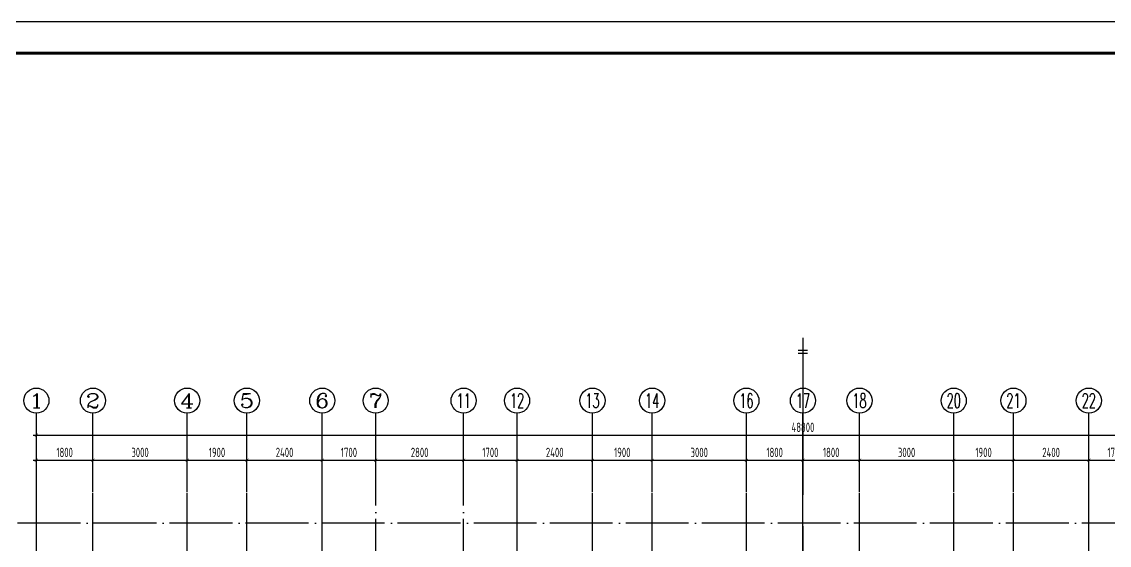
# Model space of a CAD drawing. Extents: x 826826 to 1642106, y -156213 to 399140.
# Drawn here: x 1401085 to 1435700, y 131547 to 148219 of the extents above; entities that cross this region are included whole.
import ezdxf
from ezdxf.enums import TextEntityAlignment as Align

# ---------------------------------------------------------------- set-up
doc = ezdxf.new("R2010")
doc.units = 0
doc.header["$LTSCALE"] = 1000
doc.linetypes.add('CENTER', pattern=[8, 5, -1, 1, -1])
doc.linetypes.add('DOTE', pattern=[2.42, 2, -0.2, 0.02, -0.2])
doc.layers.get('0').update_dxf_attribs({"linetype": 'CONTINUOUS'})
doc.layers.get('DEFPOINTS').update_dxf_attribs({"linetype": 'CONTINUOUS'})
for name, color, linetype in [('-TK', 7, 'CONTINUOUS'), ('A-AXIS', 1, 'CONTINUOUS'), ('A-DOTE', 10, 'DOTE'), ('AXIS_TEXT', 4, 'CONTINUOUS'), ('S-Y一般标注', 3, 'CONTINUOUS'), ('THIN', 7, 'CONTINUOUS'), ('水平筋标注', 7, 'CONTINUOUS')]:
    doc.layers.add(name, color=color, linetype=linetype)
doc.styles.add('_TCH_AXIS', font='COMPLEX', dxfattribs={"bigfont": 'GBCBIG'})
doc.styles.add('COMPLEX', font='COMPLEX')
doc.styles.add('TSSD_DIMENSION', font='Tssdeng.shx', dxfattribs={"width": 0.7, "bigfont": 'tssdchn.shx'})
doc.dimstyles.new('TSSD_100_100$0', dxfattribs={"dimtxt": 300, "dimasz": 80, "dimexe": 100, "dimexo": 250, "dimgap": 100, "dimtad": 1, "dimdec": 0, "dimzin": 0, "dimdsep": 46, "dimtxsty": 'TSSD_DIMENSION', "dimblk": 'ARCHTICK', "dimcen": 0, "dimdle": 100, "dimclrd": 3, "dimclre": 3, "dimclrt": 7, "dimadec": 0, "dimazin": 0, "dimtfac": 1, "dimtdec": 0, "dimtix": 1, "dimtmove": 2, "dimatfit": 3, "dimldrblk": 'ARCHTICK', "dimfxl": 0, "dimtolj": 1, "dimtzin": 0, "dimarcsym": 0})

# ---------------------------------------------------------------- blocks, each defined once
blk = doc.blocks.new('_ArchTick')
at = {"color": 0, "linetype": 'ByBlock', "const_width": 0.15}
blk.add_lwpolyline([(-0.5, -0.5), (0.5, 0.5)], dxfattribs=at)
blk = doc.blocks.new('*D865')
at = {"layer": 'DEFPOINTS', "color": 0}
for p in [(39500, 20800), (37800, 19800), (39500, 19800)]:
    blk.add_point(p, dxfattribs=at)
at = {"layer": 'S-Y一般标注', "color": 0, "lineweight": -2}
for p, q in [((37700, 20800), (39600, 20800)), ((37800, 20050), (37800, 20900)), ((39500, 20050), (39500, 20900))]:
    blk.add_line(p, q, dxfattribs=at)
at = {"layer": 'S-Y一般标注', "color": 0, "lineweight": -2, "xscale": 100, "yscale": 100, "zscale": 100, "rotation": 180}
blk.add_blockref('_ArchTick', (37800, 20800), dxfattribs=at)
at = {"layer": 'S-Y一般标注', "color": 0, "lineweight": -2, "xscale": 100, "yscale": 100, "zscale": 100}
blk.add_blockref('_ArchTick', (39500, 20800), dxfattribs=at)
at = {"layer": 'S-Y一般标注', "color": 7, "insert": (38650, 21050), "char_height": 300, "attachment_point": 5, "style": 'TSSD_DIMENSION'}
blk.add_mtext('\\A1;1700', dxfattribs=at)
blk = doc.blocks.new('*D866')
at = {"layer": 'DEFPOINTS', "color": 0}
for p in [(37800, 20800), (35400, 19800), (37800, 19800)]:
    blk.add_point(p, dxfattribs=at)
at = {"layer": 'S-Y一般标注', "color": 0, "lineweight": -2}
for p, q in [((35300, 20800), (37900, 20800)), ((35400, 20050), (35400, 20900)), ((37800, 20050), (37800, 20900))]:
    blk.add_line(p, q, dxfattribs=at)
at = {"layer": 'S-Y一般标注', "color": 0, "lineweight": -2, "xscale": 100, "yscale": 100, "zscale": 100, "rotation": 180}
blk.add_blockref('_ArchTick', (35400, 20800), dxfattribs=at)
at = {"layer": 'S-Y一般标注', "color": 0, "lineweight": -2, "xscale": 100, "yscale": 100, "zscale": 100}
blk.add_blockref('_ArchTick', (37800, 20800), dxfattribs=at)
at = {"layer": 'S-Y一般标注', "color": 7, "insert": (36600, 21050), "char_height": 300, "attachment_point": 5, "style": 'TSSD_DIMENSION'}
blk.add_mtext('\\A1;2400', dxfattribs=at)
blk = doc.blocks.new('*D867')
at = {"layer": 'DEFPOINTS', "color": 0}
for p in [(35400, 20800), (33500, 19800), (35400, 19800)]:
    blk.add_point(p, dxfattribs=at)
at = {"layer": 'S-Y一般标注', "color": 0, "lineweight": -2}
for p, q in [((33400, 20800), (35500, 20800)), ((33500, 20050), (33500, 20900)), ((35400, 20050), (35400, 20900))]:
    blk.add_line(p, q, dxfattribs=at)
at = {"layer": 'S-Y一般标注', "color": 0, "lineweight": -2, "xscale": 100, "yscale": 100, "zscale": 100, "rotation": 180}
blk.add_blockref('_ArchTick', (33500, 20800), dxfattribs=at)
at = {"layer": 'S-Y一般标注', "color": 0, "lineweight": -2, "xscale": 100, "yscale": 100, "zscale": 100}
blk.add_blockref('_ArchTick', (35400, 20800), dxfattribs=at)
at = {"layer": 'S-Y一般标注', "color": 7, "insert": (34450, 21050), "char_height": 300, "attachment_point": 5, "style": 'TSSD_DIMENSION'}
blk.add_mtext('\\A1;1900', dxfattribs=at)
blk = doc.blocks.new('*D868')
at = {"layer": 'DEFPOINTS', "color": 0}
for p in [(33500, 20800), (30500, 19800), (33500, 19800)]:
    blk.add_point(p, dxfattribs=at)
at = {"layer": 'S-Y一般标注', "color": 0, "lineweight": -2}
for p, q in [((30400, 20800), (33600, 20800)), ((30500, 20050), (30500, 20900)), ((33500, 20050), (33500, 20900))]:
    blk.add_line(p, q, dxfattribs=at)
at = {"layer": 'S-Y一般标注', "color": 0, "lineweight": -2, "xscale": 100, "yscale": 100, "zscale": 100, "rotation": 180}
blk.add_blockref('_ArchTick', (30500, 20800), dxfattribs=at)
at = {"layer": 'S-Y一般标注', "color": 0, "lineweight": -2, "xscale": 100, "yscale": 100, "zscale": 100}
blk.add_blockref('_ArchTick', (33500, 20800), dxfattribs=at)
at = {"layer": 'S-Y一般标注', "color": 7, "insert": (32000, 21050), "char_height": 300, "attachment_point": 5, "style": 'TSSD_DIMENSION'}
blk.add_mtext('\\A1;3000', dxfattribs=at)
blk = doc.blocks.new('*D869')
at = {"layer": 'DEFPOINTS', "color": 0}
for p in [(30500, 20800), (28700, 19800), (30500, 19800)]:
    blk.add_point(p, dxfattribs=at)
at = {"layer": 'S-Y一般标注', "color": 0, "lineweight": -2}
for p, q in [((28600, 20800), (30600, 20800)), ((28700, 20050), (28700, 20900)), ((30500, 20050), (30500, 20900))]:
    blk.add_line(p, q, dxfattribs=at)
at = {"layer": 'S-Y一般标注', "color": 0, "lineweight": -2, "xscale": 100, "yscale": 100, "zscale": 100, "rotation": 180}
blk.add_blockref('_ArchTick', (28700, 20800), dxfattribs=at)
at = {"layer": 'S-Y一般标注', "color": 0, "lineweight": -2, "xscale": 100, "yscale": 100, "zscale": 100}
blk.add_blockref('_ArchTick', (30500, 20800), dxfattribs=at)
at = {"layer": 'S-Y一般标注', "color": 7, "insert": (29600, 21050), "char_height": 300, "attachment_point": 5, "style": 'TSSD_DIMENSION'}
blk.add_mtext('\\A1;1800', dxfattribs=at)
blk = doc.blocks.new('*D900')
at = {"layer": 'DEFPOINTS', "color": 0}
for p in [(6100, 20800), (4300, 19800), (6100, 19800)]:
    blk.add_point(p, dxfattribs=at)
at = {"layer": 'S-Y一般标注', "color": 0, "lineweight": -2}
for p, q in [((4200, 20800), (6200, 20800)), ((4300, 20050), (4300, 20900)), ((6100, 20050), (6100, 20900))]:
    blk.add_line(p, q, dxfattribs=at)
at = {"layer": 'S-Y一般标注', "color": 0, "lineweight": -2, "xscale": 100, "yscale": 100, "zscale": 100, "rotation": 180}
blk.add_blockref('_ArchTick', (4300, 20800), dxfattribs=at)
at = {"layer": 'S-Y一般标注', "color": 0, "lineweight": -2, "xscale": 100, "yscale": 100, "zscale": 100}
blk.add_blockref('_ArchTick', (6100, 20800), dxfattribs=at)
at = {"layer": 'S-Y一般标注', "color": 7, "insert": (5200, 21050), "char_height": 300, "attachment_point": 5, "style": 'TSSD_DIMENSION'}
blk.add_mtext('\\A1;1800', dxfattribs=at)
blk = doc.blocks.new('*D901')
at = {"layer": 'DEFPOINTS', "color": 0}
for p in [(9100, 20800), (6100, 19800), (9100, 19800)]:
    blk.add_point(p, dxfattribs=at)
at = {"layer": 'S-Y一般标注', "color": 0, "lineweight": -2}
for p, q in [((6000, 20800), (9200, 20800)), ((6100, 20050), (6100, 20900)), ((9100, 20050), (9100, 20900))]:
    blk.add_line(p, q, dxfattribs=at)
at = {"layer": 'S-Y一般标注', "color": 0, "lineweight": -2, "xscale": 100, "yscale": 100, "zscale": 100, "rotation": 180}
blk.add_blockref('_ArchTick', (6100, 20800), dxfattribs=at)
at = {"layer": 'S-Y一般标注', "color": 0, "lineweight": -2, "xscale": 100, "yscale": 100, "zscale": 100}
blk.add_blockref('_ArchTick', (9100, 20800), dxfattribs=at)
at = {"layer": 'S-Y一般标注', "color": 7, "insert": (7600, 21050), "char_height": 300, "attachment_point": 5, "style": 'TSSD_DIMENSION'}
blk.add_mtext('\\A1;3000', dxfattribs=at)
blk = doc.blocks.new('*D902')
at = {"layer": 'DEFPOINTS', "color": 0}
for p in [(11000, 20800), (9100, 19800), (11000, 19800)]:
    blk.add_point(p, dxfattribs=at)
at = {"layer": 'S-Y一般标注', "color": 0, "lineweight": -2}
for p, q in [((9000, 20800), (11100, 20800)), ((9100, 20050), (9100, 20900)), ((11000, 20050), (11000, 20900))]:
    blk.add_line(p, q, dxfattribs=at)
at = {"layer": 'S-Y一般标注', "color": 0, "lineweight": -2, "xscale": 100, "yscale": 100, "zscale": 100, "rotation": 180}
blk.add_blockref('_ArchTick', (9100, 20800), dxfattribs=at)
at = {"layer": 'S-Y一般标注', "color": 0, "lineweight": -2, "xscale": 100, "yscale": 100, "zscale": 100}
blk.add_blockref('_ArchTick', (11000, 20800), dxfattribs=at)
at = {"layer": 'S-Y一般标注', "color": 7, "insert": (10050, 21050), "char_height": 300, "attachment_point": 5, "style": 'TSSD_DIMENSION'}
blk.add_mtext('\\A1;1900', dxfattribs=at)
blk = doc.blocks.new('*D903')
at = {"layer": 'DEFPOINTS', "color": 0}
for p in [(13400, 20800), (11000, 19800), (13400, 19800)]:
    blk.add_point(p, dxfattribs=at)
at = {"layer": 'S-Y一般标注', "color": 0, "lineweight": -2}
for p, q in [((10900, 20800), (13500, 20800)), ((11000, 20050), (11000, 20900)), ((13400, 20050), (13400, 20900))]:
    blk.add_line(p, q, dxfattribs=at)
at = {"layer": 'S-Y一般标注', "color": 0, "lineweight": -2, "xscale": 100, "yscale": 100, "zscale": 100, "rotation": 180}
blk.add_blockref('_ArchTick', (11000, 20800), dxfattribs=at)
at = {"layer": 'S-Y一般标注', "color": 0, "lineweight": -2, "xscale": 100, "yscale": 100, "zscale": 100}
blk.add_blockref('_ArchTick', (13400, 20800), dxfattribs=at)
at = {"layer": 'S-Y一般标注', "color": 7, "insert": (12200, 21050), "char_height": 300, "attachment_point": 5, "style": 'TSSD_DIMENSION'}
blk.add_mtext('\\A1;2400', dxfattribs=at)
blk = doc.blocks.new('*D904')
at = {"layer": 'DEFPOINTS', "color": 0}
for p in [(15100, 20800), (13400, 19800), (15100, 19800)]:
    blk.add_point(p, dxfattribs=at)
at = {"layer": 'S-Y一般标注', "color": 0, "lineweight": -2}
for p, q in [((13300, 20800), (15200, 20800)), ((13400, 20050), (13400, 20900)), ((15100, 20050), (15100, 20900))]:
    blk.add_line(p, q, dxfattribs=at)
at = {"layer": 'S-Y一般标注', "color": 0, "lineweight": -2, "xscale": 100, "yscale": 100, "zscale": 100, "rotation": 180}
blk.add_blockref('_ArchTick', (13400, 20800), dxfattribs=at)
at = {"layer": 'S-Y一般标注', "color": 0, "lineweight": -2, "xscale": 100, "yscale": 100, "zscale": 100}
blk.add_blockref('_ArchTick', (15100, 20800), dxfattribs=at)
at = {"layer": 'S-Y一般标注', "color": 7, "insert": (14250, 21050), "char_height": 300, "attachment_point": 5, "style": 'TSSD_DIMENSION'}
blk.add_mtext('\\A1;1700', dxfattribs=at)
blk = doc.blocks.new('*D905')
at = {"layer": 'DEFPOINTS', "color": 0}
for p in [(17900, 20800), (15100, 19800), (17900, 19800)]:
    blk.add_point(p, dxfattribs=at)
at = {"layer": 'S-Y一般标注', "color": 0, "lineweight": -2}
for p, q in [((15000, 20800), (18000, 20800)), ((15100, 20050), (15100, 20900)), ((17900, 20050), (17900, 20900))]:
    blk.add_line(p, q, dxfattribs=at)
at = {"layer": 'S-Y一般标注', "color": 0, "lineweight": -2, "xscale": 100, "yscale": 100, "zscale": 100, "rotation": 180}
blk.add_blockref('_ArchTick', (15100, 20800), dxfattribs=at)
at = {"layer": 'S-Y一般标注', "color": 0, "lineweight": -2, "xscale": 100, "yscale": 100, "zscale": 100}
blk.add_blockref('_ArchTick', (17900, 20800), dxfattribs=at)
at = {"layer": 'S-Y一般标注', "color": 7, "insert": (16500, 21050), "char_height": 300, "attachment_point": 5, "style": 'TSSD_DIMENSION'}
blk.add_mtext('\\A1;2800', dxfattribs=at)
blk = doc.blocks.new('*D906')
at = {"layer": 'DEFPOINTS', "color": 0}
for p in [(19600, 20800), (17900, 19800), (19600, 19800)]:
    blk.add_point(p, dxfattribs=at)
at = {"layer": 'S-Y一般标注', "color": 0, "lineweight": -2}
for p, q in [((17800, 20800), (19700, 20800)), ((17900, 20050), (17900, 20900)), ((19600, 20050), (19600, 20900))]:
    blk.add_line(p, q, dxfattribs=at)
at = {"layer": 'S-Y一般标注', "color": 0, "lineweight": -2, "xscale": 100, "yscale": 100, "zscale": 100, "rotation": 180}
blk.add_blockref('_ArchTick', (17900, 20800), dxfattribs=at)
at = {"layer": 'S-Y一般标注', "color": 0, "lineweight": -2, "xscale": 100, "yscale": 100, "zscale": 100}
blk.add_blockref('_ArchTick', (19600, 20800), dxfattribs=at)
at = {"layer": 'S-Y一般标注', "color": 7, "insert": (18750, 21050), "char_height": 300, "attachment_point": 5, "style": 'TSSD_DIMENSION'}
blk.add_mtext('\\A1;1700', dxfattribs=at)
blk = doc.blocks.new('*D907')
at = {"layer": 'DEFPOINTS', "color": 0}
for p in [(22000, 20800), (19600, 19800), (22000, 19800)]:
    blk.add_point(p, dxfattribs=at)
at = {"layer": 'S-Y一般标注', "color": 0, "lineweight": -2}
for p, q in [((19500, 20800), (22100, 20800)), ((19600, 20050), (19600, 20900)), ((22000, 20050), (22000, 20900))]:
    blk.add_line(p, q, dxfattribs=at)
at = {"layer": 'S-Y一般标注', "color": 0, "lineweight": -2, "xscale": 100, "yscale": 100, "zscale": 100, "rotation": 180}
blk.add_blockref('_ArchTick', (19600, 20800), dxfattribs=at)
at = {"layer": 'S-Y一般标注', "color": 0, "lineweight": -2, "xscale": 100, "yscale": 100, "zscale": 100}
blk.add_blockref('_ArchTick', (22000, 20800), dxfattribs=at)
at = {"layer": 'S-Y一般标注', "color": 7, "insert": (20800, 21050), "char_height": 300, "attachment_point": 5, "style": 'TSSD_DIMENSION'}
blk.add_mtext('\\A1;2400', dxfattribs=at)
blk = doc.blocks.new('*D908')
at = {"layer": 'DEFPOINTS', "color": 0}
for p in [(23900, 20800), (22000, 19800), (23900, 19800)]:
    blk.add_point(p, dxfattribs=at)
at = {"layer": 'S-Y一般标注', "color": 0, "lineweight": -2}
for p, q in [((21900, 20800), (24000, 20800)), ((22000, 20050), (22000, 20900)), ((23900, 20050), (23900, 20900))]:
    blk.add_line(p, q, dxfattribs=at)
at = {"layer": 'S-Y一般标注', "color": 0, "lineweight": -2, "xscale": 100, "yscale": 100, "zscale": 100, "rotation": 180}
blk.add_blockref('_ArchTick', (22000, 20800), dxfattribs=at)
at = {"layer": 'S-Y一般标注', "color": 0, "lineweight": -2, "xscale": 100, "yscale": 100, "zscale": 100}
blk.add_blockref('_ArchTick', (23900, 20800), dxfattribs=at)
at = {"layer": 'S-Y一般标注', "color": 7, "insert": (22950, 21050), "char_height": 300, "attachment_point": 5, "style": 'TSSD_DIMENSION'}
blk.add_mtext('\\A1;1900', dxfattribs=at)
blk = doc.blocks.new('*D909')
at = {"layer": 'DEFPOINTS', "color": 0}
for p in [(26900, 20800), (23900, 19800), (26900, 19800)]:
    blk.add_point(p, dxfattribs=at)
at = {"layer": 'S-Y一般标注', "color": 0, "lineweight": -2}
for p, q in [((23800, 20800), (27000, 20800)), ((23900, 20050), (23900, 20900)), ((26900, 20050), (26900, 20900))]:
    blk.add_line(p, q, dxfattribs=at)
at = {"layer": 'S-Y一般标注', "color": 0, "lineweight": -2, "xscale": 100, "yscale": 100, "zscale": 100, "rotation": 180}
blk.add_blockref('_ArchTick', (23900, 20800), dxfattribs=at)
at = {"layer": 'S-Y一般标注', "color": 0, "lineweight": -2, "xscale": 100, "yscale": 100, "zscale": 100}
blk.add_blockref('_ArchTick', (26900, 20800), dxfattribs=at)
at = {"layer": 'S-Y一般标注', "color": 7, "insert": (25400, 21050), "char_height": 300, "attachment_point": 5, "style": 'TSSD_DIMENSION'}
blk.add_mtext('\\A1;3000', dxfattribs=at)
blk = doc.blocks.new('*D910')
at = {"layer": 'DEFPOINTS', "color": 0}
for p in [(28700, 20800), (26900, 19800), (28700, 19800)]:
    blk.add_point(p, dxfattribs=at)
at = {"layer": 'S-Y一般标注', "color": 0, "lineweight": -2}
for p, q in [((26800, 20800), (28800, 20800)), ((26900, 20050), (26900, 20900)), ((28700, 20050), (28700, 20900))]:
    blk.add_line(p, q, dxfattribs=at)
at = {"layer": 'S-Y一般标注', "color": 0, "lineweight": -2, "xscale": 100, "yscale": 100, "zscale": 100, "rotation": 180}
blk.add_blockref('_ArchTick', (26900, 20800), dxfattribs=at)
at = {"layer": 'S-Y一般标注', "color": 0, "lineweight": -2, "xscale": 100, "yscale": 100, "zscale": 100}
blk.add_blockref('_ArchTick', (28700, 20800), dxfattribs=at)
at = {"layer": 'S-Y一般标注', "color": 7, "insert": (27800, 21050), "char_height": 300, "attachment_point": 5, "style": 'TSSD_DIMENSION'}
blk.add_mtext('\\A1;1800', dxfattribs=at)
blk = doc.blocks.new('*D911')
at = {"layer": 'DEFPOINTS', "color": 0}
for p in [(53100, 21600), (4300, 19800), (53100, 19800)]:
    blk.add_point(p, dxfattribs=at)
at = {"layer": 'S-Y一般标注', "color": 0, "lineweight": -2}
for p, q in [((4200, 21600), (53200, 21600)), ((4300, 20050), (4300, 21700)), ((53100, 20050), (53100, 21700))]:
    blk.add_line(p, q, dxfattribs=at)
at = {"layer": 'S-Y一般标注', "color": 0, "lineweight": -2, "xscale": 100, "yscale": 100, "zscale": 100, "rotation": 180}
blk.add_blockref('_ArchTick', (4300, 21600), dxfattribs=at)
at = {"layer": 'S-Y一般标注', "color": 0, "lineweight": -2, "xscale": 100, "yscale": 100, "zscale": 100}
blk.add_blockref('_ArchTick', (53100, 21600), dxfattribs=at)
at = {"layer": 'S-Y一般标注', "color": 7, "insert": (28700, 21850), "char_height": 300, "attachment_point": 5, "style": 'TSSD_DIMENSION'}
blk.add_mtext('\\A1;48800', dxfattribs=at)
blk = doc.blocks.new('_AXISO')
blk.add_circle((0, 0), 0.5)
at = {"layer": 'AXIS_TEXT', "style": 'COMPLEX', "width": 1.041667}
blk.add_attdef('A', text='', height=0.56, dxfattribs=at).set_placement((-0.25, -0.28), (0.25, -0.28), align=Align.FIT)
blk = doc.blocks.new('20210809.10301159')
at = {"layer": 'THIN', "linetype": 'CENTER'}
blk.add_line((150, 26037), (150, 0), dxfattribs=at)
at = {"layer": 'THIN'}
for p, q in [((300, 25634), (0, 25634)), ((300, 25534), (0, 25534)), ((300, 300), (0, 300)), ((300, 200), (0, 200))]:
    blk.add_line(p, q, dxfattribs=at)
blk = doc.blocks.new('A1')
blk.add_lwpolyline([(0, 59400), (0, 0), (84100, 0), (84100, 59400)], close=True)
at = {"const_width": 100}
blk.add_lwpolyline([(2500, 58400), (2500, 1000), (83100, 1000), (83100, 58400)], close=True, dxfattribs=at)
blk = doc.blocks.new('20210801.08533475')
at = {"layer": 'A-AXIS'}
for p, q in [((4300, 19800), (4300, 22300)), ((6100, 19800), (6100, 22300)), ((9100, 19800), (9100, 22300)), ((11000, 19800), (11000, 22300)), ((13400, 19800), (13400, 22300)), ((15100, 19800), (15100, 22300)), ((17900, 19800), (17900, 22300)), ((19600, 19800), (19600, 22300)), ((22000, 19800), (22000, 22300)), ((23900, 19800), (23900, 22300)), ((26900, 19800), (26900, 22300)), ((28700, 19800), (28700, 22300)), ((30500, 19800), (30500, 22300)), ((33500, 19800), (33500, 22300)), ((35400, 19800), (35400, 22300)), ((37800, 19800), (37800, 22300))]:
    blk.add_line(p, q, dxfattribs=at)
at = {"layer": 'A-DOTE'}
for p, q in [((4300, 3300), (4300, 19800)), ((6100, 10500), (6100, 19800)), ((9100, 10500), (9100, 19800)), ((11000, 10500), (11000, 19800)), ((13400, 3300), (13400, 19800)), ((15100, 12100), (15100, 19800)), ((17900, 12100), (17900, 19800)), ((19600, 3300), (19600, 19800)), ((22000, 10500), (22000, 19800)), ((23900, 10500), (23900, 19800)), ((26900, 10500), (26900, 19800)), ((28700, 3300), (28700, 19800)), ((30500, 10500), (30500, 19800)), ((33500, 10500), (33500, 19800)), ((35400, 10500), (35400, 19800)), ((37800, 3300), (37800, 19800)), ((54100, 18800), (3300, 18800))]:
    blk.add_line(p, q, dxfattribs=at)
at = {"layer": 'A-AXIS'}
ref = blk.add_blockref('_AXISO', (4300, 22700), dxfattribs=dict(at, xscale=800, yscale=800, zscale=800))
ref.add_attrib('A', '1', dxfattribs={"layer": 'AXIS_TEXT', "height": 452.5, "style": '_TCH_AXIS', "width": 2.333333}).set_placement((4073.7, 22473.7), (4526.3, 22473.7), align=Align.FIT)
ref = blk.add_blockref('_AXISO', (6100, 22700), dxfattribs=dict(at, xscale=800, yscale=800, zscale=800))
ref.add_attrib('A', '2', dxfattribs={"layer": 'AXIS_TEXT', "height": 452.5, "style": '_TCH_AXIS', "width": 1.5}).set_placement((5873.7, 22473.7), (6326.3, 22473.7), align=Align.FIT)
ref = blk.add_blockref('_AXISO', (9100, 22700), dxfattribs=dict(at, xscale=800, yscale=800, zscale=800))
ref.add_attrib('A', '4', dxfattribs={"layer": 'AXIS_TEXT', "height": 452.5, "style": '_TCH_AXIS', "width": 1.3125}).set_placement((8873.7, 22473.7), (9326.3, 22473.7), align=Align.FIT)
ref = blk.add_blockref('_AXISO', (11000, 22700), dxfattribs=dict(at, xscale=800, yscale=800, zscale=800))
ref.add_attrib('A', '5', dxfattribs={"layer": 'AXIS_TEXT', "height": 452.5, "style": '_TCH_AXIS', "width": 1.5}).set_placement((10773.7, 22473.7), (11226.3, 22473.7), align=Align.FIT)
ref = blk.add_blockref('_AXISO', (13400, 22700), dxfattribs=dict(at, xscale=800, yscale=800, zscale=800))
ref.add_attrib('A', '6', dxfattribs={"layer": 'AXIS_TEXT', "height": 452.5, "style": '_TCH_AXIS', "width": 1.5}).set_placement((13173.7, 22473.7), (13626.3, 22473.7), align=Align.FIT)
ref = blk.add_blockref('_AXISO', (15100, 22700), dxfattribs=dict(at, xscale=800, yscale=800, zscale=800))
ref.add_attrib('A', '7', dxfattribs={"layer": 'AXIS_TEXT', "height": 452.5, "style": '_TCH_AXIS', "width": 1.5}).set_placement((14873.7, 22473.7), (15326.3, 22473.7), align=Align.FIT)
ref = blk.add_blockref('_AXISO', (17900, 22700), dxfattribs=dict(at, xscale=800, yscale=800, zscale=800))
ref.add_attrib('A', '11', dxfattribs={"layer": 'AXIS_TEXT', "height": 452.55, "style": '_TCH_AXIS', "width": 0.875}).set_placement((17673.7, 22473.7), (18126.3, 22473.7), align=Align.FIT)
ref = blk.add_blockref('_AXISO', (19600, 22700), dxfattribs=dict(at, xscale=800, yscale=800, zscale=800))
ref.add_attrib('A', '12', dxfattribs={"layer": 'AXIS_TEXT', "height": 452.55, "style": '_TCH_AXIS', "width": 0.724138}).set_placement((19373.7, 22473.7), (19826.3, 22473.7), align=Align.FIT)
ref = blk.add_blockref('_AXISO', (22000, 22700), dxfattribs=dict(at, xscale=800, yscale=800, zscale=800))
ref.add_attrib('A', '13', dxfattribs={"layer": 'AXIS_TEXT', "height": 452.55, "style": '_TCH_AXIS', "width": 0.724138}).set_placement((21773.7, 22473.7), (22226.3, 22473.7), align=Align.FIT)
ref = blk.add_blockref('_AXISO', (23900, 22700), dxfattribs=dict(at, xscale=800, yscale=800, zscale=800))
ref.add_attrib('A', '14', dxfattribs={"layer": 'AXIS_TEXT', "height": 452.55, "style": '_TCH_AXIS', "width": 0.677419}).set_placement((23673.7, 22473.7), (24126.3, 22473.7), align=Align.FIT)
ref = blk.add_blockref('_AXISO', (26900, 22700), dxfattribs=dict(at, xscale=800, yscale=800, zscale=800))
ref.add_attrib('A', '16', dxfattribs={"layer": 'AXIS_TEXT', "height": 452.55, "style": '_TCH_AXIS', "width": 0.724138}).set_placement((26673.7, 22473.7), (27126.3, 22473.7), align=Align.FIT)
ref = blk.add_blockref('_AXISO', (28700, 22700), dxfattribs=dict(at, xscale=800, yscale=800, zscale=800))
ref.add_attrib('A', '17', dxfattribs={"layer": 'AXIS_TEXT', "height": 452.55, "style": '_TCH_AXIS', "width": 0.724138}).set_placement((28473.7, 22473.7), (28926.3, 22473.7), align=Align.FIT)
ref = blk.add_blockref('_AXISO', (30500, 22700), dxfattribs=dict(at, xscale=800, yscale=800, zscale=800))
ref.add_attrib('A', '18', dxfattribs={"layer": 'AXIS_TEXT', "height": 452.55, "style": '_TCH_AXIS', "width": 0.724138}).set_placement((30273.7, 22473.7), (30726.3, 22473.7), align=Align.FIT)
ref = blk.add_blockref('_AXISO', (33500, 22700), dxfattribs=dict(at, xscale=800, yscale=800, zscale=800))
ref.add_attrib('A', '20', dxfattribs={"layer": 'AXIS_TEXT', "height": 452.55, "style": '_TCH_AXIS', "width": 0.617647}).set_placement((33273.7, 22473.7), (33726.3, 22473.7), align=Align.FIT)
ref = blk.add_blockref('_AXISO', (35400, 22700), dxfattribs=dict(at, xscale=800, yscale=800, zscale=800))
ref.add_attrib('A', '21', dxfattribs={"layer": 'AXIS_TEXT', "height": 452.55, "style": '_TCH_AXIS', "width": 0.724138}).set_placement((35173.7, 22473.7), (35626.3, 22473.7), align=Align.FIT)
ref = blk.add_blockref('_AXISO', (37800, 22700), dxfattribs=dict(at, xscale=800, yscale=800, zscale=800))
ref.add_attrib('A', '22', dxfattribs={"layer": 'AXIS_TEXT', "height": 452.55, "style": '_TCH_AXIS', "width": 0.617647}).set_placement((37573.7, 22473.7), (38026.3, 22473.7), align=Align.FIT)
at = {"layer": 'S-Y一般标注'}
for p1, p2, distance, picture, middle in [((4300, 19800), (53100, 19800), 1800, '*D911', (28700, 21850)), ((4300, 19800), (6100, 19800), 1000, '*D900', (5200, 21050)), ((6100, 19800), (9100, 19800), 1000, '*D901', (7600, 21050)), ((9100, 19800), (11000, 19800), 1000, '*D902', (10050, 21050)), ((11000, 19800), (13400, 19800), 1000, '*D903', (12200, 21050)), ((13400, 19800), (15100, 19800), 1000, '*D904', (14250, 21050)), ((15100, 19800), (17900, 19800), 1000, '*D905', (16500, 21050)), ((17900, 19800), (19600, 19800), 1000, '*D906', (18750, 21050)), ((19600, 19800), (22000, 19800), 1000, '*D907', (20800, 21050)), ((22000, 19800), (23900, 19800), 1000, '*D908', (22950, 21050)), ((23900, 19800), (26900, 19800), 1000, '*D909', (25400, 21050)), ((26900, 19800), (28700, 19800), 1000, '*D910', (27800, 21050)), ((28700, 19800), (30500, 19800), 1000, '*D869', (29600, 21050)), ((30500, 19800), (33500, 19800), 1000, '*D868', (32000, 21050)), ((33500, 19800), (35400, 19800), 1000, '*D867', (34450, 21050)), ((35400, 19800), (37800, 19800), 1000, '*D866', (36600, 21050)), ((37800, 19800), (39500, 19800), 1000, '*D865', (38650, 21050))]:
    dim = blk.add_aligned_dim(p1=p1, p2=p2, distance=distance, dimstyle='TSSD_100_100$0', override={"dimasz": 100, "dimclrd": 0, "dimclre": 0}, dxfattribs=at)
    dim.commit()
    dim.dimension.update_dxf_attribs({"geometry": picture, "text_midpoint": middle})

msp = doc.modelspace()

# ---------------------------------------------------------------- block references
at = {"layer": '-TK'}
msp.add_blockref('A1', (1385008.06, 88818.54), dxfattribs=at)
at = {"layer": 'S-Y一般标注'}
msp.add_blockref('20210801.08533475', (1397250.35, 113452.53), dxfattribs=at)
at = {"layer": '水平筋标注'}
msp.add_blockref('20210809.10301159', (1425800.35, 112118.38), dxfattribs=at)

doc.saveas('drawing.dxf')
